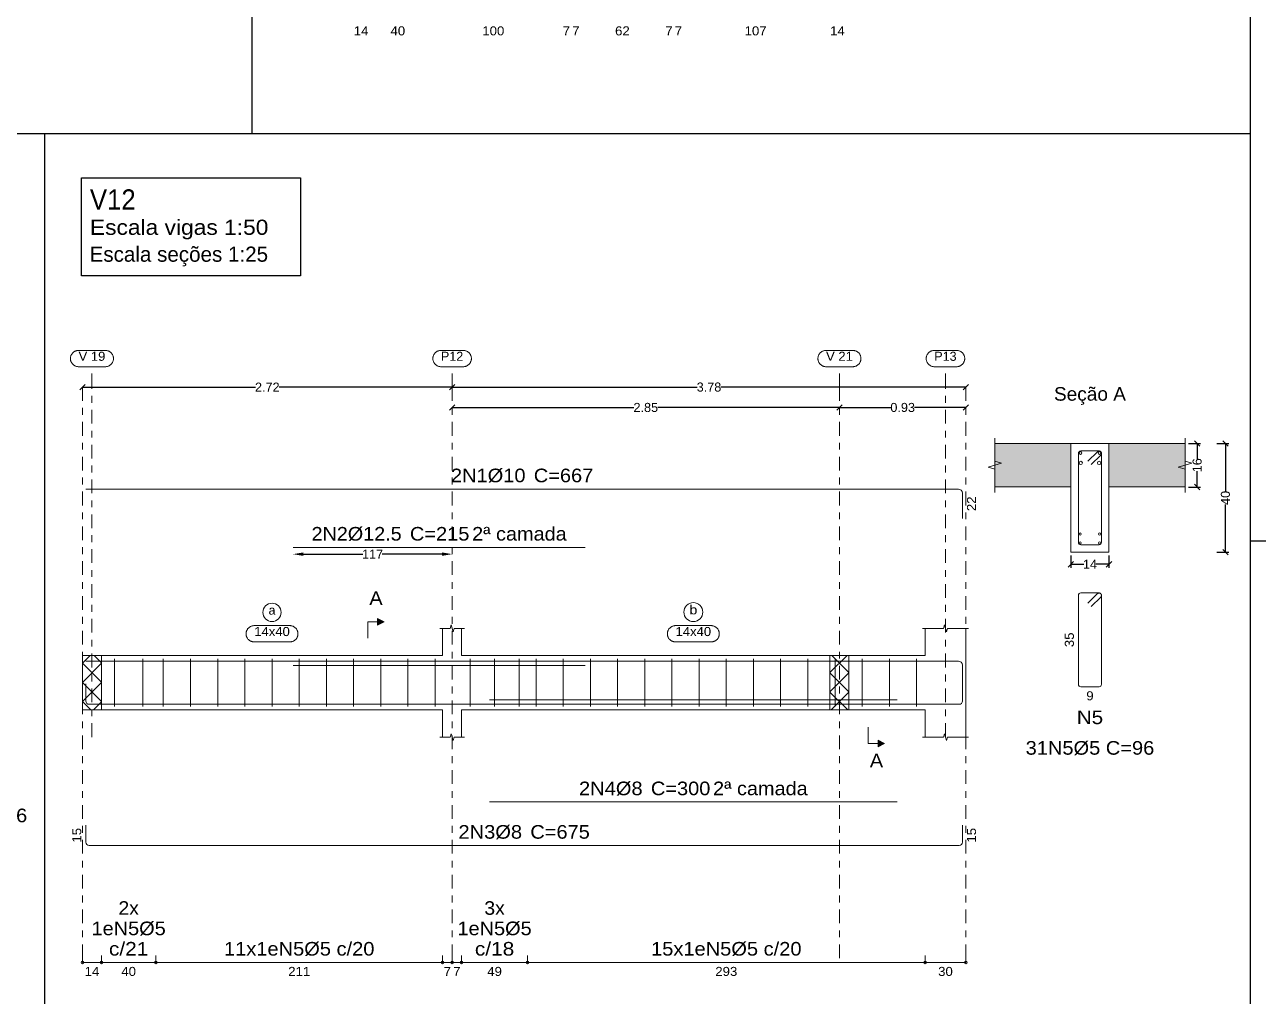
# Model space of a CAD drawing. Header units: centimetres. Extents: x 3194 to 3278, y -951 to -517.
# Drawn here: x 3241.88 to 3260.04, y -671.24 to -656.95 of the extents above; entities that cross this region are included whole.
import ezdxf
from ezdxf.enums import TextEntityAlignment as Align

# ---------------------------------------------------------------- set-up
doc = ezdxf.new("R2010")
doc.units = ezdxf.units.CM
doc.linetypes.add('CYPE_RAYAPUNTO', pattern=[0.4125, 0.2025, -0.105, 0, -0.105])
for name, color, linetype, lineweight in [('ARM_LONGITUDINAL_Ø10', 33, 'Continuous', 9), ('ARM_LONGITUDINAL_Ø12_5', 34, 'Continuous', 9), ('ARM_LONGITUDINAL_Ø8', 32, 'Continuous', 9), ('ARM_TRANSVERSAL_Ø5', 120, 'Continuous', 9), ('ELE_ARM_TRANS_TXT_EST', 7, 'Continuous', 9), ('ELE_CONT_NOS', 7, 'Continuous', 9), ('ELE_CONT_VIG_CONCRETO', 7, 'Continuous', 9), ('ELE_COT_COMPRIMENTO_PROJETADO', 8, 'Continuous', 0), ('ELE_COT_COT_ANCORAGENS', 8, 'Continuous', 0), ('ELE_COT_COT_ARM', 8, 'Continuous', 0), ('ELE_COT_COT_EST', 8, 'Continuous', 0), ('ELE_COT_COT_LIN_APOIOS', 8, 'CYPE_RAYAPUNTO', 0), ('ELE_COT_TEXTOS_ESTRIBOS', 8, 'Continuous', 0), ('ELE_REF_COT_LIN_AUX_COTA', 8, 'CYPE_RAYAPUNTO', 9), ('ELE_REF_LINHAS_MARCAS_PLANTA', 8, 'Continuous', 9), ('ELE_REF_MARCAS_PLANTA', 8, 'Continuous', 9), ('ELE_REF_REF_ESCALA', 3, 'Continuous', 9), ('ELE_REF_REF_NOME', 8, 'Continuous', 9), ('ELE_REF_REF_REFERENCIA', 8, 'Continuous', 9), ('ELE_REF_TEXTO_REF_NOME', 8, 'Continuous', 9), ('ELE_REF_TEXTO_REF_REFERENCIA', 8, 'Continuous', 9), ('POR_ARM_LONG_ARM_TEXTOS', 7, 'Continuous', 9), ('POR_ARM_LONG_TXT_COMP', 7, 'Continuous', 9), ('POR_ARM_LONG_TXT_IND_LAYER_ARM_LONG', 7, 'Continuous', 9), ('SEC_CONT_LAJES_CORTE', 8, 'Continuous', 9), ('SEC_CONT_VIG_CONCRETO_CORTE', 7, 'Continuous', 9), ('SEC_COTAS_SEC_DIM_VIGA', 8, 'Continuous', 0), ('SEC_COTAS_TEXTOS_DETALHE_ESTRIBOS', 8, 'Continuous', 0), ('SEC_REF_TXT_NOMES', 2, 'Continuous', 9), ('SEC_REF_TXT_POSICOES_ARM_ESTRIBOS', 7, 'Continuous', 9)]:
    doc.layers.add(name, color=color, linetype=linetype, lineweight=lineweight)
doc.layers.add('COTA CYPE', color=31, linetype='Continuous')
doc.styles.add('CYPETXT', font='arial.ttf', dxfattribs={"height": 0.2})
doc.styles.add('CYPETXT_0.2', font='arial.ttf', dxfattribs={"height": 0.133333})
doc.dimstyles.new('cype_arrow', dxfattribs={"dimtxt": 0.18, "dimasz": 0.15, "dimexe": 0.05, "dimexo": 0.05, "dimgap": 0, "dimtad": 0, "dimdec": 4, "dimzin": 0, "dimdsep": 46, "dimtxsty": 'CYPETXT_0.2', "dimcen": 0.09, "dimadec": 0, "dimazin": 0, "dimtfac": 1, "dimtdec": 4, "dimtofl": 0, "dimtmove": 2, "dimatfit": 3, "dimfxl": 1, "dimtolj": 1, "dimtzin": 0, "dimarcsym": 0})
doc.dimstyles.new('cype_oblique', dxfattribs={"dimtxt": 0.18, "dimasz": 0.18, "dimexe": 0.05, "dimexo": 0.05, "dimgap": 0, "dimtad": 0, "dimdec": 4, "dimzin": 0, "dimdsep": 46, "dimtxsty": 'CYPETXT_0.2', "dimblk": 'OBLIQUE', "dimtsz": 0.04, "dimcen": 0.09, "dimadec": 0, "dimazin": 0, "dimtfac": 1, "dimtdec": 4, "dimtofl": 0, "dimtmove": 2, "dimatfit": 3, "dimfxl": 1, "dimtolj": 1, "dimtzin": 0, "dimarcsym": 0})

# ---------------------------------------------------------------- blocks, each defined once
blk = doc.blocks.new('*D1525')
at = {"layer": 'Defpoints', "color": 0, "transparency": 16777216}
for p in [(3257.281, -664.71), (3257.841, -664.71), (3257.841, -664.887)]:
    blk.add_point(p, dxfattribs=at)
at = {"layer": 'SEC_COTAS_SEC_DIM_VIGA', "color": 0, "lineweight": -2, "transparency": 16777216}
for p, q in [((3257.281, -664.76), (3257.281, -664.937)), ((3257.841, -664.76), (3257.841, -664.937)), ((3257.241, -664.927), (3257.321, -664.847)), ((3257.281, -664.887), (3257.472, -664.887)), ((3257.841, -664.887), (3257.65, -664.887)), ((3257.801, -664.927), (3257.881, -664.847))]:
    blk.add_line(p, q, dxfattribs=at)
at = {"layer": 'SEC_COTAS_SEC_DIM_VIGA', "color": 0, "transparency": 16777216, "insert": (3257.561, -664.887), "char_height": 0.1333, "attachment_point": 5, "style": 'CYPETXT_0.2'}
blk.add_mtext('\\A1;14', dxfattribs=at)
blk = doc.blocks.new('_OBLIQUE')
at = {"color": 0, "linetype": 'ByBlock'}
blk.add_line((-0.5, -0.5), (0.5, 0.5), dxfattribs=at)
blk = doc.blocks.new('*D1526')
at = {"layer": 'Defpoints', "color": 0, "transparency": 16777216}
for p in [(3258.961, -663.11), (3259.139, -663.11), (3258.961, -663.75)]:
    blk.add_point(p, dxfattribs=at)
at = {"layer": 'SEC_COTAS_SEC_DIM_VIGA', "color": 0, "lineweight": -2, "transparency": 16777216}
for p, q in [((3259.011, -663.11), (3259.189, -663.11)), ((3259.179, -663.15), (3259.099, -663.07)), ((3259.139, -663.11), (3259.139, -663.34)), ((3259.139, -663.75), (3259.139, -663.519)), ((3259.179, -663.79), (3259.099, -663.71)), ((3259.011, -663.75), (3259.189, -663.75))]:
    blk.add_line(p, q, dxfattribs=at)
at = {"layer": 'SEC_COTAS_SEC_DIM_VIGA', "color": 0, "transparency": 16777216, "insert": (3259.139, -663.43), "char_height": 0.1333, "attachment_point": 5, "rotation": 90, "style": 'CYPETXT_0.2'}
blk.add_mtext('\\A1;16', dxfattribs=at)
blk = doc.blocks.new('*D1527')
at = {"layer": 'Defpoints', "color": 0, "transparency": 16777216}
for p in [(3259.377, -663.11), (3259.555, -663.11), (3259.377, -664.71)]:
    blk.add_point(p, dxfattribs=at)
at = {"layer": 'SEC_COTAS_SEC_DIM_VIGA', "color": 0, "lineweight": -2, "transparency": 16777216}
for p, q in [((3259.427, -663.11), (3259.605, -663.11)), ((3259.595, -663.15), (3259.515, -663.07)), ((3259.555, -663.11), (3259.555, -663.812)), ((3259.555, -664.71), (3259.555, -664.008)), ((3259.427, -664.71), (3259.605, -664.71)), ((3259.595, -664.75), (3259.515, -664.67))]:
    blk.add_line(p, q, dxfattribs=at)
at = {"layer": 'SEC_COTAS_SEC_DIM_VIGA', "color": 0, "transparency": 16777216, "insert": (3259.555, -663.91), "char_height": 0.1333, "attachment_point": 5, "rotation": 90, "style": 'CYPETXT_0.2'}
blk.add_mtext('\\A1;40', dxfattribs=at)
blk = doc.blocks.new('*D1528')
at = {"layer": 'Defpoints', "color": 0, "transparency": 16777216}
for p in [(3248.175, -662.58), (3248.175, -662.58), (3253.875, -662.58)]:
    blk.add_point(p, dxfattribs=at)
at = {"layer": 'ELE_COT_COMPRIMENTO_PROJETADO', "color": 0, "lineweight": -2, "transparency": 16777216}
for p, q in [((3248.135, -662.62), (3248.215, -662.54)), ((3248.175, -662.58), (3250.85, -662.58)), ((3253.875, -662.58), (3251.2, -662.58)), ((3253.835, -662.62), (3253.915, -662.54))]:
    blk.add_line(p, q, dxfattribs=at)
at = {"layer": 'ELE_COT_COMPRIMENTO_PROJETADO', "color": 0, "transparency": 16777216, "insert": (3251.025, -662.58), "char_height": 0.1333, "attachment_point": 5, "style": 'CYPETXT_0.2'}
blk.add_mtext('\\A1;2.85', dxfattribs=at)
blk = doc.blocks.new('*D1529')
at = {"layer": 'Defpoints', "color": 0, "transparency": 16777216}
for p in [(3253.875, -662.58), (3253.875, -662.58), (3255.735, -662.58)]:
    blk.add_point(p, dxfattribs=at)
at = {"layer": 'ELE_COT_COMPRIMENTO_PROJETADO', "color": 0, "lineweight": -2, "transparency": 16777216}
for p, q in [((3253.835, -662.62), (3253.915, -662.54)), ((3253.875, -662.58), (3254.632, -662.58)), ((3255.735, -662.58), (3254.978, -662.58)), ((3255.695, -662.62), (3255.775, -662.54))]:
    blk.add_line(p, q, dxfattribs=at)
at = {"layer": 'ELE_COT_COMPRIMENTO_PROJETADO', "color": 0, "transparency": 16777216, "insert": (3254.805, -662.58), "char_height": 0.1333, "attachment_point": 5, "style": 'CYPETXT_0.2'}
blk.add_mtext('\\A1;0.93', dxfattribs=at)
blk = doc.blocks.new('*D1530')
at = {"layer": 'Defpoints', "color": 0, "transparency": 16777216}
for p in [(3242.735, -662.28), (3242.735, -662.28), (3248.175, -662.28)]:
    blk.add_point(p, dxfattribs=at)
at = {"layer": 'ELE_COT_COMPRIMENTO_PROJETADO', "color": 0, "lineweight": -2, "transparency": 16777216}
for p, q in [((3242.695, -662.32), (3242.775, -662.24)), ((3248.135, -662.32), (3248.215, -662.24)), ((3242.735, -662.28), (3245.281, -662.28)), ((3248.175, -662.28), (3245.628, -662.28))]:
    blk.add_line(p, q, dxfattribs=at)
at = {"layer": 'ELE_COT_COMPRIMENTO_PROJETADO', "color": 0, "transparency": 16777216, "insert": (3245.455, -662.28), "char_height": 0.1333, "attachment_point": 5, "style": 'CYPETXT_0.2'}
blk.add_mtext('\\A1;2.72', dxfattribs=at)
blk = doc.blocks.new('*D1531')
at = {"layer": 'Defpoints', "color": 0, "transparency": 16777216}
for p in [(3248.175, -662.28), (3248.175, -662.28), (3255.735, -662.28)]:
    blk.add_point(p, dxfattribs=at)
at = {"layer": 'ELE_COT_COMPRIMENTO_PROJETADO', "color": 0, "lineweight": -2, "transparency": 16777216}
for p, q in [((3248.135, -662.32), (3248.215, -662.24)), ((3255.695, -662.32), (3255.775, -662.24)), ((3248.175, -662.28), (3251.781, -662.28)), ((3255.735, -662.28), (3252.128, -662.28))]:
    blk.add_line(p, q, dxfattribs=at)
at = {"layer": 'ELE_COT_COMPRIMENTO_PROJETADO', "color": 0, "transparency": 16777216, "insert": (3251.955, -662.28), "char_height": 0.1333, "attachment_point": 5, "style": 'CYPETXT_0.2'}
blk.add_mtext('\\A1;3.78', dxfattribs=at)
blk = doc.blocks.new('*D1532')
at = {"layer": 'Defpoints', "color": 0, "transparency": 16777216}
for p in [(3245.834, -664.738), (3248.175, -664.738), (3248.175, -664.738)]:
    blk.add_point(p, dxfattribs=at)
at = {"layer": 'ELE_COT_COT_ARM', "color": 0, "lineweight": -2, "transparency": 16777216}
for p, q in [((3245.984, -664.738), (3246.863, -664.738)), ((3248.025, -664.738), (3247.145, -664.738))]:
    blk.add_line(p, q, dxfattribs=at)
at = {"layer": 'ELE_COT_COT_ARM', "color": 0, "transparency": 16777216}
for points in [[(3245.984, -664.713), (3245.984, -664.763), (3245.834, -664.738)], [(3248.025, -664.713), (3248.025, -664.763), (3248.175, -664.738)]]:
    blk.add_solid(points, dxfattribs=at)
at = {"layer": 'ELE_COT_COT_ARM', "color": 0, "transparency": 16777216, "insert": (3247.004, -664.738), "char_height": 0.1333, "attachment_point": 5, "style": 'CYPETXT_0.2'}
blk.add_mtext('\\A1;117', dxfattribs=at)

msp = doc.modelspace()

# ---------------------------------------------------------------- hatches: boundary and pattern name
at = {"layer": 'ELE_REF_LINHAS_MARCAS_PLANTA'}
for points in [[(3247.0782, -665.78269), (3247.0782, -665.68669), (3247.1742, -665.73469)], [(3254.4437, -667.47669), (3254.4437, -667.57269), (3254.5397, -667.52469)]]:
    msp.add_hatch(color=256, dxfattribs=at).paths.add_polyline_path(points)
at = {"layer": 'SEC_CONT_LAJES_CORTE', "true_color": 0xdad7d3}
for points in [[(3256.16136, -663.10966), (3257.28136, -663.10966), (3257.28136, -663.74966), (3256.16136, -663.74966)], [(3258.96136, -663.10966), (3257.84136, -663.10966), (3257.84136, -663.74966), (3258.96136, -663.74966)]]:
    msp.add_hatch(color=254, dxfattribs=at).paths.add_polyline_path(points)

# ---------------------------------------------------------------- linework, layer by layer
for p, q in [((3259.9194, -642.84247), (3259.9194, -700.24247)), ((3245.22983, -645.2664), (3245.22983, -658.55377)), ((3259.9194, -658.55377), (3196.8194, -658.55377)), ((3242.17587, -658.55377), (3242.17587, -672.35504)), ((3259.9194, -664.54301), (3277.4194, -664.54301))]:
    msp.add_line(p, q)
at = {"layer": 'ARM_LONGITUDINAL_Ø10'}
for points in [[(3255.6847, -664.21439), (3255.6847, -663.83966), (3255.68013, -663.8167), (3255.66712, -663.79723), (3255.64766, -663.78423), (3255.6247, -663.77966), (3242.7847, -663.77966)], [(3255.6847, -666.74643), (3255.6847, -666.37169), (3255.68013, -666.34873), (3255.66712, -666.32927), (3255.64766, -666.31626), (3255.6247, -666.31169), (3242.7847, -666.31169)]]:
    msp.add_lwpolyline(points, dxfattribs=at)
for centre in [(3257.42136, -663.24966), (3257.70136, -663.24966)]:
    msp.add_circle(centre, 0.02, dxfattribs=at)
at = {"layer": 'ARM_LONGITUDINAL_Ø12_5'}
for points in [[(3245.8337, -664.63814), (3250.1337, -664.63814)], [(3245.8337, -666.37769), (3250.1337, -666.37769)]]:
    msp.add_lwpolyline(points, dxfattribs=at)
for centre in [(3257.42636, -663.39466), (3257.69636, -663.39466)]:
    msp.add_circle(centre, 0.025, dxfattribs=at)
at = {"layer": 'ARM_LONGITUDINAL_Ø8'}
for points in [[(3255.6847, -666.64769), (3255.6847, -666.89969), (3255.68104, -666.91806), (3255.67064, -666.93364), (3255.65506, -666.94404), (3255.6367, -666.94769), (3242.8327, -666.94769), (3242.81433, -666.94404), (3242.79875, -666.93364), (3242.78835, -666.91806), (3242.7847, -666.89969), (3242.7847, -666.64769)], [(3248.7247, -666.88169), (3254.7247, -666.88169)], [(3248.7247, -668.38502), (3254.7247, -668.38502)], [(3255.6847, -668.72502), (3255.6847, -668.97702), (3255.68104, -668.99539), (3255.67064, -669.01096), (3255.65506, -669.02136), (3255.6367, -669.02502), (3242.8327, -669.02502), (3242.81433, -669.02136), (3242.79875, -669.01096), (3242.78835, -668.99539), (3242.7847, -668.97702), (3242.7847, -668.72502)]]:
    msp.add_lwpolyline(points, dxfattribs=at)
for centre in [(3257.41736, -664.44166), (3257.70536, -664.44166), (3257.41736, -664.57366), (3257.70536, -664.57366)]:
    msp.add_circle(centre, 0.016, dxfattribs=at)
at = {"layer": 'ARM_TRANSVERSAL_Ø5'}
for p, q in [((3243.2047, -666.27969), (3243.2047, -666.97969)), ((3243.6247, -666.27969), (3243.6247, -666.97969)), ((3243.9247, -666.27969), (3243.9247, -666.97969)), ((3244.3247, -666.27969), (3244.3247, -666.97969)), ((3244.7247, -666.27969), (3244.7247, -666.97969)), ((3245.1247, -666.27969), (3245.1247, -666.97969)), ((3245.5247, -666.27969), (3245.5247, -666.97969)), ((3245.9247, -666.27969), (3245.9247, -666.97969)), ((3246.3247, -666.27969), (3246.3247, -666.97969)), ((3246.7247, -666.27969), (3246.7247, -666.97969)), ((3247.1247, -666.27969), (3247.1247, -666.97969)), ((3247.5247, -666.27969), (3247.5247, -666.97969)), ((3247.9247, -666.27969), (3247.9247, -666.97969)), ((3248.4397, -666.27969), (3248.4397, -666.97969)), ((3248.7997, -666.27969), (3248.7997, -666.97969)), ((3249.1597, -666.27969), (3249.1597, -666.97969)), ((3249.4097, -666.27969), (3249.4097, -666.97969)), ((3249.8097, -666.27969), (3249.8097, -666.97969)), ((3250.2097, -666.27969), (3250.2097, -666.97969)), ((3250.6097, -666.27969), (3250.6097, -666.97969)), ((3251.0097, -666.27969), (3251.0097, -666.97969)), ((3251.4097, -666.27969), (3251.4097, -666.97969)), ((3251.8097, -666.27969), (3251.8097, -666.97969)), ((3252.2097, -666.27969), (3252.2097, -666.97969)), ((3252.6097, -666.27969), (3252.6097, -666.97969)), ((3253.0097, -666.27969), (3253.0097, -666.97969)), ((3253.4097, -666.27969), (3253.4097, -666.97969)), ((3253.8097, -666.27969), (3253.8097, -666.97969)), ((3254.2097, -666.27969), (3254.2097, -666.97969)), ((3254.6097, -666.27969), (3254.6097, -666.97969)), ((3255.0097, -666.27969), (3255.0097, -666.97969))]:
    msp.add_line(p, q, dxfattribs=at)
for points in [[(3257.57969, -663.42083), (3257.72111, -663.27941), (3257.72546, -663.2741), (3257.7287, -663.26805), (3257.73069, -663.26149), (3257.73136, -663.25466), (3257.73069, -663.24783), (3257.7287, -663.24126), (3257.72546, -663.23521), (3257.72111, -663.22991), (3257.7158, -663.22556), (3257.70975, -663.22232), (3257.70319, -663.22033), (3257.69636, -663.21966), (3257.42636, -663.21966), (3257.41297, -663.22232), (3257.40161, -663.22991), (3257.39402, -663.24126), (3257.39136, -663.25466), (3257.39136, -664.56466), (3257.39402, -664.57805), (3257.40161, -664.58941), (3257.41297, -664.59699), (3257.42636, -664.59966), (3257.69636, -664.59966), (3257.70975, -664.59699), (3257.72111, -664.58941), (3257.7287, -664.57805), (3257.73136, -664.56466), (3257.73136, -663.25466), (3257.73069, -663.24783), (3257.7287, -663.24126), (3257.72546, -663.23521), (3257.72111, -663.22991), (3257.7158, -663.22556), (3257.70975, -663.22232), (3257.70319, -663.22033), (3257.69636, -663.21966), (3257.68953, -663.22033), (3257.68297, -663.22232), (3257.67691, -663.22556), (3257.67161, -663.22991), (3257.53019, -663.37133)], [(3257.57969, -665.51016), (3257.72111, -665.36874), (3257.72546, -665.36344), (3257.7287, -665.35739), (3257.73069, -665.35082), (3257.73136, -665.34399), (3257.73069, -665.33716), (3257.7287, -665.3306), (3257.72546, -665.32455), (3257.72111, -665.31924), (3257.7158, -665.31489), (3257.70975, -665.31166), (3257.70319, -665.30966), (3257.69636, -665.30899), (3257.42636, -665.30899), (3257.41297, -665.31166), (3257.40161, -665.31924), (3257.39402, -665.3306), (3257.39136, -665.34399), (3257.39136, -666.65399), (3257.39402, -666.66739), (3257.40161, -666.67874), (3257.41297, -666.68633), (3257.42636, -666.68899), (3257.69636, -666.68899), (3257.70975, -666.68633), (3257.72111, -666.67874), (3257.7287, -666.66739), (3257.73136, -666.65399), (3257.73136, -665.34399), (3257.73069, -665.33716), (3257.7287, -665.3306), (3257.72546, -665.32455), (3257.72111, -665.31924), (3257.7158, -665.31489), (3257.70975, -665.31166), (3257.70319, -665.30966), (3257.69636, -665.30899), (3257.68953, -665.30966), (3257.68297, -665.31166), (3257.67691, -665.31489), (3257.67161, -665.31924), (3257.53019, -665.46066)]]:
    msp.add_lwpolyline(points, dxfattribs=at)
at = {"layer": 'COTA CYPE'}
msp.add_lwpolyline([(3242.71944, -659.20058), (3245.94584, -659.20058), (3245.94584, -660.64405), (3242.71944, -660.64405)], close=True, dxfattribs=at)
at = {"layer": 'ELE_CONT_NOS'}
for p, q in [((3248.0347, -666.22969), (3248.0347, -665.82969)), ((3248.3147, -666.22969), (3248.3147, -665.82969)), ((3255.1347, -666.22969), (3255.1347, -665.82969)), ((3255.7347, -666.22969), (3255.7347, -665.82969)), ((3242.7347, -666.22969), (3242.7347, -667.02969)), ((3248.0347, -667.02969), (3248.0347, -667.42969)), ((3248.3147, -667.02969), (3248.3147, -667.42969)), ((3255.1347, -667.02969), (3255.1347, -667.42969)), ((3255.7347, -667.02969), (3255.7347, -667.42969))]:
    msp.add_line(p, q, dxfattribs=at)
at = {"layer": 'ELE_CONT_NOS', "lineweight": 0}
for p, q in [((3242.7347, -666.34147), (3242.84647, -666.22969)), ((3243.0147, -666.33863), (3242.90576, -666.22969)), ((3253.7347, -666.48147), (3253.98647, -666.22969)), ((3254.0147, -666.48147), (3253.76292, -666.22969)), ((3243.0147, -666.62147), (3242.7347, -666.34147)), ((3242.7347, -666.62431), (3243.0147, -666.34431)), ((3243.0147, -666.90431), (3242.7347, -666.62431)), ((3242.7347, -666.90715), (3243.0147, -666.62715)), ((3253.7347, -666.76431), (3254.0147, -666.48431)), ((3254.0147, -666.76431), (3253.7347, -666.48431)), ((3253.99724, -667.02969), (3253.7347, -666.76715)), ((3253.75216, -667.02969), (3254.0147, -666.76715)), ((3242.85724, -667.02969), (3242.7347, -666.90715)), ((3242.895, -667.02969), (3243.0147, -666.91))]:
    msp.add_line(p, q, dxfattribs=at)
at = {"layer": 'ELE_CONT_NOS'}
for points in [[(3247.9947, -665.82969), (3248.1447, -665.82969), (3248.1597, -665.77969), (3248.1897, -665.87969), (3248.2047, -665.82969), (3248.3547, -665.82969)], [(3255.0947, -665.82969), (3255.4047, -665.82969), (3255.4197, -665.77969), (3255.4497, -665.87969), (3255.4647, -665.82969), (3255.7747, -665.82969)], [(3242.7347, -666.22969), (3243.0147, -666.22969)], [(3255.7347, -666.22969), (3255.7347, -667.02969)], [(3242.7347, -667.02969), (3243.0147, -667.02969)], [(3247.9947, -667.42969), (3248.1447, -667.42969), (3248.1597, -667.37969), (3248.1897, -667.47969), (3248.2047, -667.42969), (3248.3547, -667.42969)], [(3255.0947, -667.42969), (3255.4047, -667.42969), (3255.4197, -667.37969), (3255.4497, -667.47969), (3255.4647, -667.42969), (3255.7747, -667.42969)]]:
    msp.add_lwpolyline(points, dxfattribs=at)
at = {"layer": 'ELE_CONT_NOS', "lineweight": 0}
for points in [[(3242.7347, -666.22969), (3242.7347, -667.02969), (3243.0147, -667.02969), (3243.0147, -666.22969), (3242.7347, -666.22969)], [(3253.7347, -666.22969), (3253.7347, -667.02969), (3254.0147, -667.02969), (3254.0147, -666.22969), (3253.7347, -666.22969)]]:
    msp.add_lwpolyline(points, close=True, dxfattribs=at)
at = {"layer": 'ELE_CONT_VIG_CONCRETO'}
for p, q in [((3243.0147, -666.22969), (3248.0347, -666.22969)), ((3248.3147, -666.22969), (3253.8747, -666.22969)), ((3253.8747, -666.22969), (3255.1347, -666.22969)), ((3243.0147, -667.02969), (3248.0347, -667.02969)), ((3248.3147, -667.02969), (3253.8747, -667.02969)), ((3253.8747, -667.02969), (3255.1347, -667.02969))]:
    msp.add_line(p, q, dxfattribs=at)
at = {"layer": 'ELE_COT_COT_EST'}
for p, q in [((3242.7347, -670.74502), (3242.7347, -670.64502)), ((3243.0147, -670.74502), (3243.0147, -670.64502)), ((3243.8147, -670.74502), (3243.8147, -670.64502)), ((3248.0347, -670.74502), (3248.0347, -670.64502)), ((3248.1747, -670.74502), (3248.1747, -670.64502)), ((3248.3147, -670.74502), (3248.3147, -670.64502)), ((3249.2847, -670.74502), (3249.2847, -670.64502)), ((3255.1347, -670.74502), (3255.1347, -670.64502))]:
    msp.add_line(p, q, dxfattribs=at)
for points in [[(3242.7347, -670.74502), (3243.0147, -670.74502), (3243.0147, -670.64502)], [(3243.0147, -670.74502), (3243.8147, -670.74502), (3243.8147, -670.64502)], [(3243.8147, -670.74502), (3248.0347, -670.74502), (3248.0347, -670.64502)], [(3248.0347, -670.74502), (3248.1747, -670.74502), (3248.1747, -670.64502)], [(3248.1747, -670.74502), (3248.3147, -670.74502), (3248.3147, -670.64502)], [(3248.3147, -670.74502), (3249.2847, -670.74502), (3249.2847, -670.64502)], [(3249.2847, -670.74502), (3255.1347, -670.74502), (3255.1347, -670.64502)], [(3255.1347, -670.74502), (3255.7347, -670.74502), (3255.7347, -670.64502)]]:
    msp.add_lwpolyline(points, dxfattribs=at)
for centre in [(3242.7347, -670.74502), (3243.0147, -670.74502), (3243.0147, -670.74502), (3243.8147, -670.74502), (3243.8147, -670.74502), (3248.0347, -670.74502), (3248.0347, -670.74502), (3248.1747, -670.74502), (3248.1747, -670.74502), (3248.3147, -670.74502), (3248.3147, -670.74502), (3249.2847, -670.74502), (3249.2847, -670.74502), (3255.1347, -670.74502), (3255.1347, -670.74502), (3255.7347, -670.74502)]:
    msp.add_circle(centre, 0.02, dxfattribs=at)
at = {"layer": 'ELE_COT_COT_LIN_APOIOS'}
for p, q in [((3242.7347, -662.27966), (3242.7347, -670.74502)), ((3248.1747, -662.27966), (3248.1747, -670.74502)), ((3248.1747, -662.27966), (3248.1747, -670.74502)), ((3253.8747, -662.27966), (3253.8747, -670.74502)), ((3255.7347, -662.27966), (3255.7347, -670.74502)), ((3255.7347, -662.27966), (3255.7347, -670.74502))]:
    msp.add_line(p, q, dxfattribs=at)
at = {"layer": 'ELE_REF_COT_LIN_AUX_COTA'}
for p, q in [((3242.8747, -662.27966), (3242.8747, -661.97966)), ((3248.1747, -662.27966), (3248.1747, -661.97966)), ((3253.8747, -662.27966), (3253.8747, -661.97966)), ((3255.4347, -662.27966), (3255.4347, -661.97966)), ((3242.8747, -667.42969), (3242.8747, -662.27966)), ((3255.4347, -667.42969), (3255.4347, -662.27966))]:
    msp.add_line(p, q, dxfattribs=at)
at = {"layer": 'ELE_REF_LINHAS_MARCAS_PLANTA'}
for p, q in [((3246.9342, -665.73469), (3246.9342, -665.97469)), ((3246.9342, -665.73469), (3247.0782, -665.73469)), ((3254.2997, -667.52469), (3254.2997, -667.28469)), ((3254.2997, -667.52469), (3254.4437, -667.52469))]:
    msp.add_line(p, q, dxfattribs=at)
for points in [[(3247.0782, -665.78269), (3247.0782, -665.68669), (3247.1742, -665.73469)], [(3254.4437, -667.47669), (3254.4437, -667.57269), (3254.5397, -667.52469)]]:
    msp.add_lwpolyline(points, close=True, dxfattribs=at)
at = {"layer": 'ELE_REF_REF_NOME'}
for points in [[(3245.7867, -665.78969), (3245.79471, -665.78996), (3245.80269, -665.79077), (3245.8106, -665.7921), (3245.8184, -665.79396), (3245.82606, -665.79633), (3245.83354, -665.79922), (3245.84082, -665.80259), (3245.84785, -665.80645), (3245.85461, -665.81076), (3245.86107, -665.81552), (3245.86719, -665.8207), (3245.87295, -665.82627), (3245.87833, -665.83222), (3245.8833, -665.83851), (3245.88784, -665.84512), (3245.89193, -665.85202), (3245.89555, -665.85918), (3245.89868, -665.86657), (3245.90131, -665.87414), (3245.90343, -665.88188), (3245.90502, -665.88974), (3245.90609, -665.89768), (3245.90663, -665.90568), (3245.90663, -665.9137), (3245.90609, -665.92171), (3245.90502, -665.92965), (3245.90343, -665.93751), (3245.90131, -665.94525), (3245.89868, -665.95282), (3245.89555, -665.96021), (3245.89193, -665.96736), (3245.88784, -665.97426), (3245.8833, -665.98088), (3245.87833, -665.98717), (3245.87295, -665.99312), (3245.86719, -665.99869), (3245.86107, -666.00387), (3245.85461, -666.00863), (3245.84785, -666.01294), (3245.84082, -666.0168), (3245.83354, -666.02017), (3245.82606, -666.02305), (3245.8184, -666.02543), (3245.8106, -666.02729), (3245.80269, -666.02862), (3245.79471, -666.02943), (3245.7867, -666.02969), (3245.2627, -666.02969), (3245.25468, -666.02943), (3245.2467, -666.02862), (3245.23879, -666.02729), (3245.23099, -666.02543), (3245.22333, -666.02305), (3245.21585, -666.02017), (3245.20857, -666.0168), (3245.20154, -666.01294), (3245.19478, -666.00863), (3245.18833, -666.00387), (3245.1822, -665.99869), (3245.17644, -665.99312), (3245.17106, -665.98717), (3245.16609, -665.98088), (3245.16155, -665.97426), (3245.15746, -665.96736), (3245.15384, -665.96021), (3245.15071, -665.95282), (3245.14808, -665.94525), (3245.14596, -665.93751), (3245.14437, -665.92965), (3245.1433, -665.92171), (3245.14276, -665.9137), (3245.14276, -665.90568), (3245.1433, -665.89768), (3245.14437, -665.88974), (3245.14596, -665.88188), (3245.14808, -665.87414), (3245.15071, -665.86657), (3245.15384, -665.85918), (3245.15746, -665.85202), (3245.16155, -665.84512), (3245.16609, -665.83851), (3245.17106, -665.83222), (3245.17644, -665.82627), (3245.1822, -665.8207), (3245.18833, -665.81552), (3245.19478, -665.81076), (3245.20154, -665.80645), (3245.20857, -665.80259), (3245.21585, -665.79922), (3245.22333, -665.79633), (3245.23099, -665.79396), (3245.23879, -665.7921), (3245.2467, -665.79077), (3245.25468, -665.78996), (3245.2627, -665.78969), (3245.7867, -665.78969)], [(3251.9867, -665.78969), (3251.99471, -665.78996), (3252.00269, -665.79077), (3252.0106, -665.7921), (3252.0184, -665.79396), (3252.02606, -665.79633), (3252.03354, -665.79922), (3252.04082, -665.80259), (3252.04785, -665.80645), (3252.05461, -665.81076), (3252.06107, -665.81552), (3252.06719, -665.8207), (3252.07295, -665.82627), (3252.07833, -665.83222), (3252.0833, -665.83851), (3252.08784, -665.84512), (3252.09193, -665.85202), (3252.09555, -665.85918), (3252.09868, -665.86657), (3252.10131, -665.87414), (3252.10343, -665.88188), (3252.10502, -665.88974), (3252.10609, -665.89768), (3252.10663, -665.90568), (3252.10663, -665.9137), (3252.10609, -665.92171), (3252.10502, -665.92965), (3252.10343, -665.93751), (3252.10131, -665.94525), (3252.09868, -665.95282), (3252.09555, -665.96021), (3252.09193, -665.96736), (3252.08784, -665.97426), (3252.0833, -665.98088), (3252.07833, -665.98717), (3252.07295, -665.99312), (3252.06719, -665.99869), (3252.06107, -666.00387), (3252.05461, -666.00863), (3252.04785, -666.01294), (3252.04082, -666.0168), (3252.03354, -666.02017), (3252.02606, -666.02305), (3252.0184, -666.02543), (3252.0106, -666.02729), (3252.00269, -666.02862), (3251.99471, -666.02943), (3251.9867, -666.02969), (3251.4627, -666.02969), (3251.45468, -666.02943), (3251.4467, -666.02862), (3251.43879, -666.02729), (3251.43099, -666.02543), (3251.42333, -666.02305), (3251.41585, -666.02017), (3251.40857, -666.0168), (3251.40154, -666.01294), (3251.39478, -666.00863), (3251.38833, -666.00387), (3251.3822, -665.99869), (3251.37644, -665.99312), (3251.37106, -665.98717), (3251.36609, -665.98088), (3251.36155, -665.97426), (3251.35746, -665.96736), (3251.35384, -665.96021), (3251.35071, -665.95282), (3251.34808, -665.94525), (3251.34596, -665.93751), (3251.34437, -665.92965), (3251.3433, -665.92171), (3251.34276, -665.9137), (3251.34276, -665.90568), (3251.3433, -665.89768), (3251.34437, -665.88974), (3251.34596, -665.88188), (3251.34808, -665.87414), (3251.35071, -665.86657), (3251.35384, -665.85918), (3251.35746, -665.85202), (3251.36155, -665.84512), (3251.36609, -665.83851), (3251.37106, -665.83222), (3251.37644, -665.82627), (3251.3822, -665.8207), (3251.38833, -665.81552), (3251.39478, -665.81076), (3251.40154, -665.80645), (3251.40857, -665.80259), (3251.41585, -665.79922), (3251.42333, -665.79633), (3251.43099, -665.79396), (3251.43879, -665.7921), (3251.4467, -665.79077), (3251.45468, -665.78996), (3251.4627, -665.78969), (3251.9867, -665.78969)]]:
    msp.add_lwpolyline(points, close=True, dxfattribs=at)
for centre, radius in [((3245.5247, -665.59499), 0.13471), ((3251.7247, -665.59037), 0.13933)]:
    msp.add_circle(centre, radius, dxfattribs=at)
at = {"layer": 'ELE_REF_REF_REFERENCIA'}
for points in [[(3243.0717, -661.73966), (3243.07971, -661.73993), (3243.08769, -661.74073), (3243.0956, -661.74206), (3243.1034, -661.74392), (3243.11106, -661.7463), (3243.11854, -661.74918), (3243.12582, -661.75256), (3243.13285, -661.75641), (3243.13961, -661.76073), (3243.14607, -661.76548), (3243.15219, -661.77066), (3243.15795, -661.77624), (3243.16333, -661.78218), (3243.1683, -661.78848), (3243.17284, -661.79509), (3243.17693, -661.80199), (3243.18055, -661.80915), (3243.18368, -661.81653), (3243.18631, -661.82411), (3243.18843, -661.83184), (3243.19002, -661.8397), (3243.19109, -661.84765), (3243.19163, -661.85565), (3243.19163, -661.86367), (3243.19109, -661.87167), (3243.19002, -661.87962), (3243.18843, -661.88748), (3243.18631, -661.89521), (3243.18368, -661.90279), (3243.18055, -661.91017), (3243.17693, -661.91733), (3243.17284, -661.92423), (3243.1683, -661.93084), (3243.16333, -661.93713), (3243.15795, -661.94308), (3243.15219, -661.94866), (3243.14607, -661.95383), (3243.13961, -661.95859), (3243.13285, -661.96291), (3243.12582, -661.96676), (3243.11854, -661.97014), (3243.11106, -661.97302), (3243.1034, -661.97539), (3243.0956, -661.97725), (3243.08769, -661.97859), (3243.07971, -661.97939), (3243.0717, -661.97966), (3242.6777, -661.97966), (3242.66968, -661.97939), (3242.6617, -661.97859), (3242.65379, -661.97725), (3242.64599, -661.97539), (3242.63833, -661.97302), (3242.63085, -661.97014), (3242.62357, -661.96676), (3242.61654, -661.96291), (3242.60978, -661.95859), (3242.60333, -661.95383), (3242.5972, -661.94866), (3242.59144, -661.94308), (3242.58606, -661.93713), (3242.58109, -661.93084), (3242.57655, -661.92423), (3242.57246, -661.91733), (3242.56884, -661.91017), (3242.56571, -661.90279), (3242.56308, -661.89521), (3242.56096, -661.88748), (3242.55937, -661.87962), (3242.5583, -661.87167), (3242.55776, -661.86367), (3242.55776, -661.85565), (3242.5583, -661.84765), (3242.55937, -661.8397), (3242.56096, -661.83184), (3242.56308, -661.82411), (3242.56571, -661.81653), (3242.56884, -661.80915), (3242.57246, -661.80199), (3242.57655, -661.79509), (3242.58109, -661.78848), (3242.58606, -661.78218), (3242.59144, -661.77624), (3242.5972, -661.77066), (3242.60333, -661.76548), (3242.60978, -661.76073), (3242.61654, -661.75641), (3242.62357, -661.75256), (3242.63085, -661.74918), (3242.63833, -661.7463), (3242.64599, -661.74392), (3242.65379, -661.74206), (3242.6617, -661.74073), (3242.66968, -661.73993), (3242.6777, -661.73966), (3243.0717, -661.73966)], [(3248.3387, -661.73966), (3248.34671, -661.73993), (3248.35469, -661.74073), (3248.3626, -661.74206), (3248.3704, -661.74392), (3248.37806, -661.7463), (3248.38554, -661.74918), (3248.39282, -661.75256), (3248.39985, -661.75641), (3248.40661, -661.76073), (3248.41307, -661.76548), (3248.41919, -661.77066), (3248.42495, -661.77624), (3248.43033, -661.78218), (3248.4353, -661.78848), (3248.43984, -661.79509), (3248.44393, -661.80199), (3248.44755, -661.80915), (3248.45068, -661.81653), (3248.45331, -661.82411), (3248.45543, -661.83184), (3248.45702, -661.8397), (3248.45809, -661.84765), (3248.45863, -661.85565), (3248.45863, -661.86367), (3248.45809, -661.87167), (3248.45702, -661.87962), (3248.45543, -661.88748), (3248.45331, -661.89521), (3248.45068, -661.90279), (3248.44755, -661.91017), (3248.44393, -661.91733), (3248.43984, -661.92423), (3248.4353, -661.93084), (3248.43033, -661.93713), (3248.42495, -661.94308), (3248.41919, -661.94866), (3248.41307, -661.95383), (3248.40661, -661.95859), (3248.39985, -661.96291), (3248.39282, -661.96676), (3248.38554, -661.97014), (3248.37806, -661.97302), (3248.3704, -661.97539), (3248.3626, -661.97725), (3248.35469, -661.97859), (3248.34671, -661.97939), (3248.3387, -661.97966), (3248.0107, -661.97966), (3248.00268, -661.97939), (3247.9947, -661.97859), (3247.98679, -661.97725), (3247.97899, -661.97539), (3247.97133, -661.97302), (3247.96385, -661.97014), (3247.95657, -661.96676), (3247.94954, -661.96291), (3247.94278, -661.95859), (3247.93633, -661.95383), (3247.9302, -661.94866), (3247.92444, -661.94308), (3247.91906, -661.93713), (3247.91409, -661.93084), (3247.90955, -661.92423), (3247.90546, -661.91733), (3247.90184, -661.91017), (3247.89871, -661.90279), (3247.89608, -661.89521), (3247.89396, -661.88748), (3247.89237, -661.87962), (3247.8913, -661.87167), (3247.89076, -661.86367), (3247.89076, -661.85565), (3247.8913, -661.84765), (3247.89237, -661.8397), (3247.89396, -661.83184), (3247.89608, -661.82411), (3247.89871, -661.81653), (3247.90184, -661.80915), (3247.90546, -661.80199), (3247.90955, -661.79509), (3247.91409, -661.78848), (3247.91906, -661.78218), (3247.92444, -661.77624), (3247.9302, -661.77066), (3247.93633, -661.76548), (3247.94278, -661.76073), (3247.94954, -661.75641), (3247.95657, -661.75256), (3247.96385, -661.74918), (3247.97133, -661.7463), (3247.97899, -661.74392), (3247.98679, -661.74206), (3247.9947, -661.74073), (3248.00268, -661.73993), (3248.0107, -661.73966), (3248.3387, -661.73966)], [(3254.0717, -661.73966), (3254.07971, -661.73993), (3254.08769, -661.74073), (3254.0956, -661.74206), (3254.1034, -661.74392), (3254.11106, -661.7463), (3254.11854, -661.74918), (3254.12582, -661.75256), (3254.13285, -661.75641), (3254.13961, -661.76073), (3254.14607, -661.76548), (3254.15219, -661.77066), (3254.15795, -661.77624), (3254.16333, -661.78218), (3254.1683, -661.78848), (3254.17284, -661.79509), (3254.17693, -661.80199), (3254.18055, -661.80915), (3254.18368, -661.81653), (3254.18631, -661.82411), (3254.18843, -661.83184), (3254.19002, -661.8397), (3254.19109, -661.84765), (3254.19163, -661.85565), (3254.19163, -661.86367), (3254.19109, -661.87167), (3254.19002, -661.87962), (3254.18843, -661.88748), (3254.18631, -661.89521), (3254.18368, -661.90279), (3254.18055, -661.91017), (3254.17693, -661.91733), (3254.17284, -661.92423), (3254.1683, -661.93084), (3254.16333, -661.93713), (3254.15795, -661.94308), (3254.15219, -661.94866), (3254.14607, -661.95383), (3254.13961, -661.95859), (3254.13285, -661.96291), (3254.12582, -661.96676), (3254.11854, -661.97014), (3254.11106, -661.97302), (3254.1034, -661.97539), (3254.0956, -661.97725), (3254.08769, -661.97859), (3254.07971, -661.97939), (3254.0717, -661.97966), (3253.6777, -661.97966), (3253.66968, -661.97939), (3253.6617, -661.97859), (3253.65379, -661.97725), (3253.64599, -661.97539), (3253.63833, -661.97302), (3253.63085, -661.97014), (3253.62357, -661.96676), (3253.61654, -661.96291), (3253.60978, -661.95859), (3253.60333, -661.95383), (3253.5972, -661.94866), (3253.59144, -661.94308), (3253.58606, -661.93713), (3253.58109, -661.93084), (3253.57655, -661.92423), (3253.57246, -661.91733), (3253.56884, -661.91017), (3253.56571, -661.90279), (3253.56308, -661.89521), (3253.56096, -661.88748), (3253.55937, -661.87962), (3253.5583, -661.87167), (3253.55776, -661.86367), (3253.55776, -661.85565), (3253.5583, -661.84765), (3253.55937, -661.8397), (3253.56096, -661.83184), (3253.56308, -661.82411), (3253.56571, -661.81653), (3253.56884, -661.80915), (3253.57246, -661.80199), (3253.57655, -661.79509), (3253.58109, -661.78848), (3253.58606, -661.78218), (3253.59144, -661.77624), (3253.5972, -661.77066), (3253.60333, -661.76548), (3253.60978, -661.76073), (3253.61654, -661.75641), (3253.62357, -661.75256), (3253.63085, -661.74918), (3253.63833, -661.7463), (3253.64599, -661.74392), (3253.65379, -661.74206), (3253.6617, -661.74073), (3253.66968, -661.73993), (3253.6777, -661.73966), (3254.0717, -661.73966)], [(3255.5987, -661.73966), (3255.60671, -661.73993), (3255.61469, -661.74073), (3255.6226, -661.74206), (3255.6304, -661.74392), (3255.63806, -661.7463), (3255.64554, -661.74918), (3255.65282, -661.75256), (3255.65985, -661.75641), (3255.66661, -661.76073), (3255.67307, -661.76548), (3255.67919, -661.77066), (3255.68495, -661.77624), (3255.69033, -661.78218), (3255.6953, -661.78848), (3255.69984, -661.79509), (3255.70393, -661.80199), (3255.70755, -661.80915), (3255.71068, -661.81653), (3255.71331, -661.82411), (3255.71543, -661.83184), (3255.71702, -661.8397), (3255.71809, -661.84765), (3255.71863, -661.85565), (3255.71863, -661.86367), (3255.71809, -661.87167), (3255.71702, -661.87962), (3255.71543, -661.88748), (3255.71331, -661.89521), (3255.71068, -661.90279), (3255.70755, -661.91017), (3255.70393, -661.91733), (3255.69984, -661.92423), (3255.6953, -661.93084), (3255.69033, -661.93713), (3255.68495, -661.94308), (3255.67919, -661.94866), (3255.67307, -661.95383), (3255.66661, -661.95859), (3255.65985, -661.96291), (3255.65282, -661.96676), (3255.64554, -661.97014), (3255.63806, -661.97302), (3255.6304, -661.97539), (3255.6226, -661.97725), (3255.61469, -661.97859), (3255.60671, -661.97939), (3255.5987, -661.97966), (3255.2707, -661.97966), (3255.26268, -661.97939), (3255.2547, -661.97859), (3255.24679, -661.97725), (3255.23899, -661.97539), (3255.23133, -661.97302), (3255.22385, -661.97014), (3255.21657, -661.96676), (3255.20954, -661.96291), (3255.20278, -661.95859), (3255.19633, -661.95383), (3255.1902, -661.94866), (3255.18444, -661.94308), (3255.17906, -661.93713), (3255.17409, -661.93084), (3255.16955, -661.92423), (3255.16546, -661.91733), (3255.16184, -661.91017), (3255.15871, -661.90279), (3255.15608, -661.89521), (3255.15396, -661.88748), (3255.15237, -661.87962), (3255.1513, -661.87167), (3255.15076, -661.86367), (3255.15076, -661.85565), (3255.1513, -661.84765), (3255.15237, -661.8397), (3255.15396, -661.83184), (3255.15608, -661.82411), (3255.15871, -661.81653), (3255.16184, -661.80915), (3255.16546, -661.80199), (3255.16955, -661.79509), (3255.17409, -661.78848), (3255.17906, -661.78218), (3255.18444, -661.77624), (3255.1902, -661.77066), (3255.19633, -661.76548), (3255.20278, -661.76073), (3255.20954, -661.75641), (3255.21657, -661.75256), (3255.22385, -661.74918), (3255.23133, -661.7463), (3255.23899, -661.74392), (3255.24679, -661.74206), (3255.2547, -661.74073), (3255.26268, -661.73993), (3255.2707, -661.73966), (3255.5987, -661.73966)]]:
    msp.add_lwpolyline(points, close=True, dxfattribs=at)
at = {"layer": 'SEC_CONT_LAJES_CORTE'}
for points in [[(3256.16136, -663.02966), (3256.16136, -663.36966), (3256.26136, -663.39966), (3256.06136, -663.45966), (3256.16136, -663.48966), (3256.16136, -663.82966)], [(3256.16136, -663.10966), (3257.28136, -663.10966), (3257.28136, -663.74966), (3256.16136, -663.74966)], [(3258.96136, -663.10966), (3257.84136, -663.10966), (3257.84136, -663.74966), (3258.96136, -663.74966)], [(3258.96136, -663.02966), (3258.96136, -663.36966), (3259.06136, -663.39966), (3258.86136, -663.45966), (3258.96136, -663.48966), (3258.96136, -663.82966)]]:
    msp.add_lwpolyline(points, dxfattribs=at)
at = {"layer": 'SEC_CONT_LAJES_CORTE', "color": 254, "true_color": 0xdad7d3}
for points in [[(3256.16136, -663.10966), (3257.28136, -663.10966), (3257.28136, -663.74966), (3256.16136, -663.74966)], [(3258.96136, -663.10966), (3257.84136, -663.10966), (3257.84136, -663.74966), (3258.96136, -663.74966)]]:
    msp.add_lwpolyline(points, close=True, dxfattribs=at)
at = {"layer": 'SEC_CONT_VIG_CONCRETO_CORTE'}
msp.add_lwpolyline([(3257.84136, -663.10966), (3257.28136, -663.10966), (3257.28136, -664.70966), (3257.84136, -664.70966), (3257.84136, -663.10966)], close=True, dxfattribs=at)

# ---------------------------------------------------------------- texts
at = {"layer": 'COTA CYPE', "style": 'CYPETXT', "width": 0.911221}
msp.add_text('V12', height=0.297399, dxfattribs=at).set_placement((3242.84484, -659.66735), (3243.51845, -659.66735), align=Align.FIT)
at = {"layer": 'ELE_ARM_TRANS_TXT_EST', "style": 'CYPETXT'}
for s, width, p, p2 in [('2x', 1.016644, (3243.2647, -670.04502), (3243.5647, -670.04502)), ('3x', 1.016644, (3248.6497, -670.04502), (3248.9497, -670.04502)), ('1eN5%%c5', 1.049339, (3242.8687, -670.34502), (3243.9607, -670.34502)), ('1eN5%%c5', 1.049339, (3248.2537, -670.34502), (3249.3457, -670.34502)), ('c/21', 1.096376, (3243.1252, -670.64502), (3243.7042, -670.64502)), ('11x1eN5%%c5 c/20', 1.055863, (3244.8177, -670.64502), (3247.0317, -670.64502)), ('c/18', 1.096376, (3248.5102, -670.64502), (3249.0892, -670.64502)), ('15x1eN5%%c5 c/20', 1.055863, (3251.1027, -670.64502), (3253.3167, -670.64502))]:
    msp.add_text(s, height=0.2, dxfattribs=dict(at, width=width)).set_placement(p, p2, align=Align.FIT)
at = {"layer": 'ELE_COT_COT_ANCORAGENS', "style": 'CYPETXT', "width": 1.042546}
for s, p, p2 in [('22', (3255.8847, -664.10502), (3255.8847, -663.88902)), ('15', (3242.71803, -668.98302), (3242.71803, -668.76702)), ('15', (3255.8847, -668.98302), (3255.8847, -668.76702))]:
    msp.add_text(s, height=0.133333, rotation=90, dxfattribs=at).set_placement(p, p2, align=Align.FIT)
at = {"layer": 'ELE_COT_TEXTOS_ESTRIBOS', "style": 'CYPETXT', "width": 1.042546}
for s, height, p, p2 in [('14', 0.133333, (3246.72797, -657.10409), (3246.94397, -657.10409)), ('40', 0.133333, (3247.26797, -657.10409), (3247.48397, -657.10409)), ('100', 0.133333, (3248.61896, -657.10409), (3248.94296, -657.10409)), ('7', 0.13333, (3249.80196, -657.10409), (3249.90996, -657.10409)), ('7', 0.13333, (3249.94196, -657.10409), (3250.04996, -657.10409)), ('62', 0.133333, (3250.57296, -657.10409), (3250.78896, -657.10409)), ('7', 0.13333, (3251.31196, -657.10409), (3251.41996, -657.10409)), ('7', 0.13333, (3251.45196, -657.10409), (3251.55996, -657.10409)), ('107', 0.133333, (3252.47896, -657.10409), (3252.80296, -657.10409)), ('14', 0.133333, (3253.73796, -657.10409), (3253.95396, -657.10409)), ('14', 0.133333, (3242.7667, -670.94502), (3242.9827, -670.94502)), ('40', 0.133333, (3243.3067, -670.94502), (3243.5227, -670.94502)), ('211', 0.133333, (3245.7627, -670.94502), (3246.0867, -670.94502)), ('7', 0.13333, (3248.0507, -670.94502), (3248.1587, -670.94502)), ('7', 0.13333, (3248.1907, -670.94502), (3248.2987, -670.94502)), ('49', 0.133333, (3248.6917, -670.94502), (3248.9077, -670.94502)), ('293', 0.133333, (3252.0477, -670.94502), (3252.3717, -670.94502)), ('30', 0.133333, (3255.3267, -670.94502), (3255.5427, -670.94502))]:
    msp.add_text(s, height=height, dxfattribs=at).set_placement(p, p2, align=Align.FIT)
at = {"layer": 'ELE_REF_MARCAS_PLANTA', "style": 'CYPETXT', "width": 1.044083}
for p, p2 in [((3246.9567, -665.48469), (3247.1517, -665.48469)), ((3254.3222, -667.87469), (3254.5172, -667.87469))]:
    msp.add_text('A', height=0.2, dxfattribs=at).set_placement(p, p2, align=Align.FIT)
at = {"layer": 'ELE_REF_REF_ESCALA', "style": 'CYPETXT'}
for s, width, p, p2 in [('Escala vigas 1:50', 1.075389, (3242.84484, -660.0391), (3245.47125, -660.0391)), ('Escala seções 1:25', 0.971968, (3242.83997, -660.43521), (3245.46638, -660.43521))]:
    msp.add_text(s, height=0.2230494, dxfattribs=dict(at, width=width)).set_placement(p, p2, align=Align.FIT)
at = {"layer": 'ELE_REF_TEXTO_REF_NOME', "style": 'CYPETXT'}
for s, height, width, p, p2 in [('a', 0.13333, 0.984627, (3245.4737, -665.62832), (3245.5757, -665.62832)), ('b', 0.13333, 1.139078, (3251.6657, -665.6237), (3251.7837, -665.6237)), ('14x40', 0.133333, 1.032505, (3245.2627, -665.94303), (3245.7867, -665.94303)), ('14x40', 0.133333, 1.032505, (3251.4627, -665.94303), (3251.9867, -665.94303))]:
    msp.add_text(s, height=height, dxfattribs=dict(at, width=width)).set_placement(p, p2, align=Align.FIT)
at = {"layer": 'ELE_REF_TEXTO_REF_REFERENCIA', "style": 'CYPETXT'}
for s, width, p, p2 in [('V 19', 1.028253, (3242.6777, -661.89299), (3243.0717, -661.89299)), ('P12', 0.989671, (3248.0107, -661.89299), (3248.3387, -661.89299)), ('V 21', 1.028253, (3253.6777, -661.89299), (3254.0717, -661.89299)), ('P13', 0.989671, (3255.2707, -661.89299), (3255.5987, -661.89299))]:
    msp.add_text(s, height=0.133333, dxfattribs=dict(at, width=width)).set_placement(p, p2, align=Align.FIT)
at = {"layer": 'POR_ARM_LONG_ARM_TEXTOS', "style": 'CYPETXT'}
for s, width, p, p2 in [('2N1%%c10', 1.055105, (3248.1572, -663.67966), (3249.2552, -663.67966)), ('2N2%%c12.5', 1.041086, (3246.1062, -664.53814), (3247.4322, -664.53814)), ('2N4%%c8', 1.057309, (3250.0422, -668.28502), (3250.9782, -668.28502)), ('2N3%%c8', 1.057309, (3248.2682, -668.92502), (3249.2042, -668.92502))]:
    msp.add_text(s, height=0.2, dxfattribs=dict(at, width=width)).set_placement(p, p2, align=Align.FIT)
at = {"layer": 'POR_ARM_LONG_TXT_COMP', "style": 'CYPETXT', "width": 1.053117}
for s, p, p2 in [(' C=667', (3249.2952, -663.67966), (3250.2522, -663.67966)), (' C=215', (3247.4722, -664.53814), (3248.4292, -664.53814)), (' C=300', (3251.0182, -668.28502), (3251.9752, -668.28502)), (' C=675', (3249.2442, -668.92502), (3250.2012, -668.92502))]:
    msp.add_text(s, height=0.2, dxfattribs=at).set_placement(p, p2, align=Align.FIT)
at = {"layer": 'POR_ARM_LONG_TXT_IND_LAYER_ARM_LONG', "style": 'CYPETXT', "width": 1.046284}
for p, p2 in [((3248.4692, -664.53814), (3249.8612, -664.53814)), ((3252.0152, -668.28502), (3253.4072, -668.28502))]:
    msp.add_text('2ª camada', height=0.2, dxfattribs=at).set_placement(p, p2, align=Align.FIT)
at = {"layer": 'SEC_COTAS_TEXTOS_DETALHE_ESTRIBOS', "style": 'CYPETXT', "width": 1.042546}
msp.add_text('35', height=0.133333, rotation=90, dxfattribs=at).set_placement((3257.32469, -666.10699), (3257.32469, -665.89099), align=Align.FIT)
msp.add_text('9', height=0.13333, dxfattribs=at).set_placement((3257.50736, -666.88899), (3257.61536, -666.88899), align=Align.FIT)
at = {"layer": 'SEC_REF_TXT_NOMES', "style": 'CYPETXT', "width": 1.002256}
msp.add_text('Seção A', height=0.2, dxfattribs=at).set_placement((3257.03186, -662.47966), (3258.09086, -662.47966), align=Align.FIT)
at = {"layer": 'SEC_REF_TXT_POSICOES_ARM_ESTRIBOS', "style": 'CYPETXT'}
for s, width, p, p2 in [('N5', 1.083541, (3257.36786, -667.23899), (3257.75486, -667.23899)), ('31N5%%c5 C=96', 1.055186, (3256.61486, -667.68899), (3258.50786, -667.68899)), ('1N4%%c5 C=136', 1.055186, (3240.02914, -668.68268), (3241.92214, -668.68268))]:
    msp.add_text(s, height=0.2, dxfattribs=dict(at, width=width)).set_placement(p, p2, align=Align.FIT)

# ---------------------------------------------------------------- dimensions: what is measured, and where the dimension line sits
at = {"layer": 'ELE_COT_COMPRIMENTO_PROJETADO'}
for p1, p2, text, picture, middle in [((3248.1747, -662.27966), (3242.7347, -662.27966), '2.72', '*D1530', (3245.4547, -662.27966)), ((3255.7347, -662.27966), (3248.1747, -662.27966), '3.78', '*D1531', (3251.9547, -662.27966)), ((3253.8747, -662.57966), (3248.1747, -662.57966), '2.85', '*D1528', (3251.0247, -662.57966)), ((3255.7347, -662.57966), (3253.8747, -662.57966), '0.93', '*D1529', (3254.8047, -662.57966))]:
    dim = msp.add_aligned_dim(p1=p1, p2=p2, distance=0, text=text, dimstyle='cype_oblique', override={"dimexe": 0, "dimexo": 0}, dxfattribs=at)
    dim.commit()
    dim.dimension.update_dxf_attribs({"geometry": picture, "text_midpoint": middle})
at = {"layer": 'ELE_COT_COT_ARM'}
dim = msp.add_aligned_dim(p1=(3245.8337, -664.73814), p2=(3248.1747, -664.73814), distance=0, text='117', dimstyle='cype_arrow', override={"dimexe": 0, "dimexo": 0}, dxfattribs=at)
dim.commit()
dim.dimension.update_dxf_attribs({"geometry": '*D1532', "text_midpoint": (3247.0042, -664.73814)})
at = {"layer": 'SEC_COTAS_SEC_DIM_VIGA'}
for p1, p2, text, picture, middle in [((3258.96136, -663.74966), (3258.96136, -663.10966), '16', '*D1526', (3259.13869, -663.42966)), ((3259.37736, -664.70966), (3259.37736, -663.10966), '40', '*D1527', (3259.55469, -663.90966)), ((3257.28136, -664.70966), (3257.84136, -664.70966), '14', '*D1525', (3257.56136, -664.88699))]:
    dim = msp.add_aligned_dim(p1=p1, p2=p2, distance=-0.17733, text=text, dimstyle='cype_oblique', dxfattribs=at)
    dim.commit()
    dim.dimension.update_dxf_attribs({"geometry": picture, "text_midpoint": middle})

doc.saveas('drawing.dxf')
